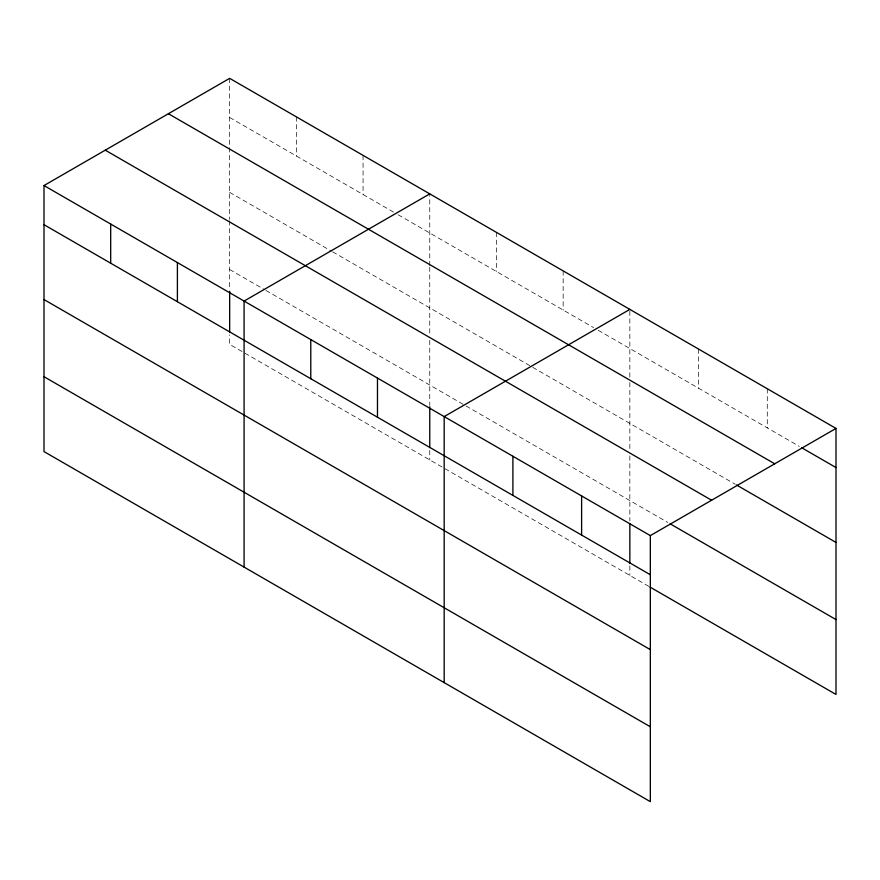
<?xml version="1.0" encoding="UTF-8"?>
<svg xmlns="http://www.w3.org/2000/svg" width="880" height="880" viewBox="0 0 880 880"><rect width="100%" height="100%" fill="white"/><g stroke="black" fill="none" stroke-linecap="round" stroke-linejoin="round"><path stroke-width="0.66" stroke-dasharray="4.4 3.3" d="M429.759 267.047L429.759 334.961M429.759 265.683L429.759 193.875M629.849 382.569L629.849 450.472M629.849 377.124L629.849 309.397M229.669 117.491L393.492 212.069M398.167 214.775L593.571 327.591M598.257 330.297L799.271 446.347M229.669 192.368L331.474 251.141M332.64 251.823L531.564 366.663M532.73 367.334L735.295 484.286M229.669 269.511L264.781 289.784M265.947 290.455L464.86 405.295M466.037 405.977L667.766 522.445M648.802 586.366L229.669 344.388L229.669 334.862M767.283 388.74L767.283 427.878M698.566 349.074L698.566 388.212M629.849 455.895L629.849 520.971M629.849 565.895L629.849 575.421M563.156 270.886L563.156 310.024M496.452 232.386L496.452 271.524M429.759 340.373L429.759 405.449M429.759 450.373L429.759 459.91M363.066 155.364L363.066 194.513M296.373 116.864L296.373 156.002M229.669 78.353L229.669 219.439M229.669 220.792L229.669 289.938"/><path stroke-width="1.32" d="M650.331 649.627L650.331 535.612L44 185.548L44 451.583L650.331 801.647L650.331 649.627L44 299.563M649.99 587.059L836 694.452L836 428.417L229.669 78.353L44 185.548M429.759 193.875L244.09 301.07L244.09 567.105M629.849 309.397L444.18 416.592L444.18 682.627M650.331 535.612L836 428.417M801.636 447.722L836 467.555M168.399 113.729L774.73 463.793M736.483 484.968L836 542.432M105.27 150.183L711.601 500.236M670.131 523.809L836 619.575M44 224.697L650.331 574.75M44 376.706L650.331 726.77M629.849 523.699L629.849 563.178M581.614 495.935L581.614 535.084M512.897 456.269L512.897 495.407M429.759 406.813L429.759 447.656M377.476 378.081L377.476 417.23M310.783 339.581L310.783 378.719M229.669 291.291L229.669 332.134M177.397 262.57L177.397 301.708M110.693 224.059L110.693 263.197"/></g></svg>
